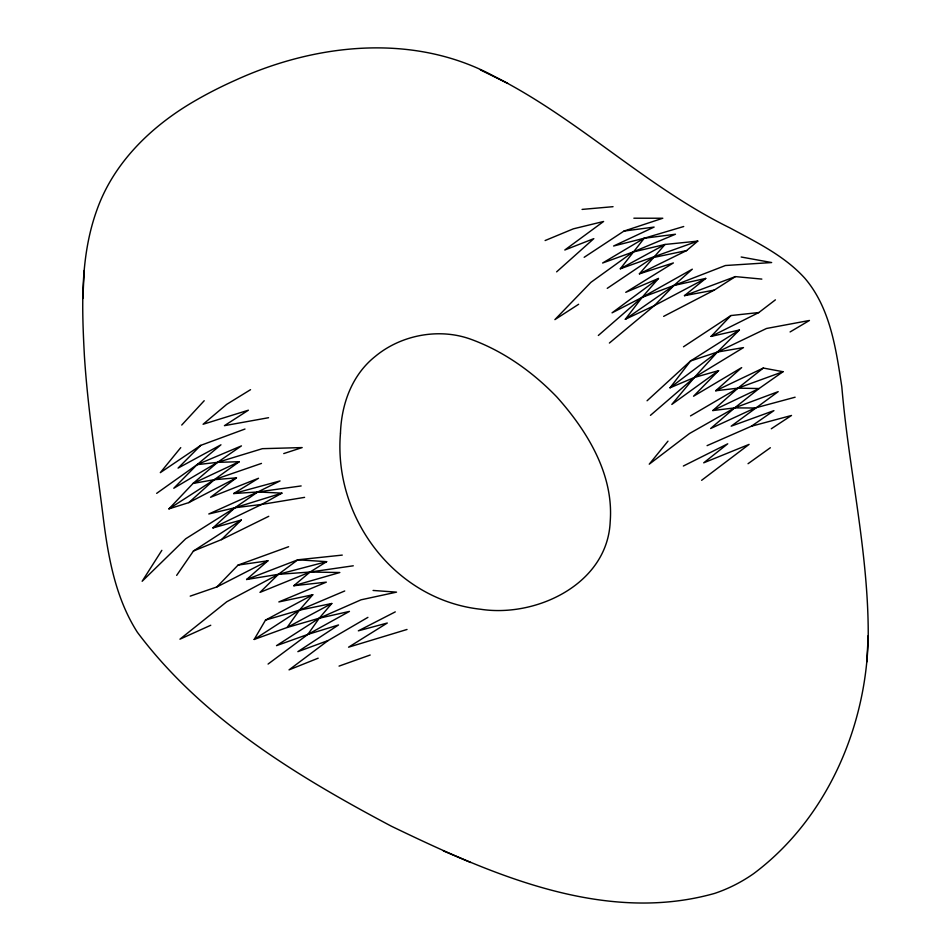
<?xml version="1.0" encoding="UTF-8"?>
<svg xmlns="http://www.w3.org/2000/svg" width="951" height="951" viewBox="0 0 951 951"><rect width="100%" height="100%" fill="white"/><g stroke="black" fill="none" stroke-linecap="round" stroke-linejoin="round"><path stroke-width="1.43" d="M868.227 635.755C868.513 552.008 848.839 469.913 841.813 386.724C835.988 349.041 830.437 308.112 804.736 278.132C784.23 255.581 756.342 242.196 729.952 227.919C645.67 186.622 578.196 118.602 494.413 76.46C414.279 32.821 316.314 43.282 235.753 80.062A150.781 48.739 -22 0 0 196.667 99.855C152.861 124.747 113.906 161.718 96.847 210.135C80.015 256.687 81.822 307.209 84.401 355.876C87.837 409.798 96.467 463.173 103.136 516.738C108.093 556.692 115.309 597.739 137.36 632.249C202.147 718.79 297.235 776.313 391.36 826.205C490.038 873.743 603.588 924.681 714.581 893.417A150.781 136.148 -58.3 0 0 753.679 873.624C827.001 818.811 866.955 726.148 868.227 635.755L866.789 661.932M82.796 298.495L84.27 270.429M254.179 639.464L265.507 620.1L312.772 594.767L299.399 610.185L287.083 627.505L254.179 639.464L299.399 610.185L344.726 590.975M161.848 550.332L142.151 581.275L185.683 538.789L234.921 507.739L257.792 491.964L280.058 480.933L233.649 493.557L258.517 478.27L210.551 497.278L236.454 477.842L214.237 479.708L193.053 483.429L168.945 508.868L188.821 502.603L236.454 477.842M176.66 575.379L193.433 551.009L241.304 520.031L212.953 527.912L234.921 507.739L281.912 493.141L257.792 491.964L233.649 493.557M268.075 664.06L307.862 634.412L319.239 618.209L331.792 603.493L299.399 610.185L265.507 620.1M697.784 241.114L665.034 244.466L639.393 273.829L686.634 250.565L697.784 241.114L620.314 268.776L644.231 238.237L683.71 226.516M715.711 390.754L763.308 368.049L783.018 371.71L759.064 388.543L737.94 388.151L715.711 390.754L741.685 367.597L693.552 396.222L718.599 370.628L694.373 377.452L670.039 387.806L690.533 360.976L739.403 329.997L711.075 336.416L730.939 315.542L758.827 312.546L775.398 299.85M658.461 278.477L612.052 312.843L642.115 297.378L673.95 285.455L705.737 278.417L654.395 305.592L625.318 319.274L642.115 297.378L658.461 278.477L625.746 292.326L673.391 262.94L639.393 273.829M667.971 441.157L649.248 464.183L689.534 433.501L734.624 407.896L759.064 388.543L712.858 410.559L734.624 407.896L755.035 408.003L795.119 397.209M180.749 447.624L160.315 472.647L200.744 445.353L244.989 429.032M181.736 425.049L204.203 400.728M190.212 596.134L216.876 586.945L238.095 565.072L288.617 546.718M200.744 445.353L178.075 468.106L220.953 444.806L197.071 464.647L173.783 488.255L217.517 462.352L241.435 445.888L197.071 464.647L156.665 493.355M739.403 329.997L717.411 352.048L694.373 377.452L671.822 404.425L718.599 370.628M193.433 551.009L221.476 539.609L241.304 520.031M647.072 400.775L690.533 360.976L717.411 352.048L766.506 328.475L809.444 320.463L790.091 331.947M188.821 502.603L214.237 479.708L239.26 461.71L217.517 462.352L197.071 464.647M556.632 271.855L593.828 238.642L564.799 250.006L603.6 221.476L573.358 228.834L545.113 240.544M712.858 410.559L737.94 388.151L763.308 368.049M353.273 565.797L310.05 572.038L278.381 574.333L246.618 579.492L267.92 560.793L238.095 565.072M598.334 335.465L642.115 297.378L692.316 269.181L673.95 285.455L654.395 305.592L609.389 343.038M650.46 415.337L694.373 377.452L743.492 347.59L717.411 352.048L670.039 387.806M312.772 594.767L278.845 601.935L326.312 582.155L293.788 585.721L310.05 572.038L326.633 561.672L297.841 559.794L246.618 579.492M761.846 279.095L735.385 276.61L714.308 290.079L684.47 295.654L705.737 278.417M701.612 480.314L749.091 444.39L703.704 462.828L727.729 443.808L683.353 466.026M755.035 408.003L710.635 428.521L734.624 407.896L778.191 391.646L731.176 426.167L773.924 410.63L751.373 426.238L707.08 445.639M367.906 617.365L328.131 640.534L289.033 669.873L318.169 658.187M748.045 463.708L770.358 447.731M625.318 319.274L673.95 285.455L725.423 265.519L771.653 262.547L741.174 257.008M607.249 288.343L652.778 257.662L686.634 250.565M584.164 257.305L623.987 231.069L662.799 218.243L633.865 218.207M683.496 346.794L730.939 315.542M771.297 428.77L791.517 415.468L751.373 426.238M578.636 304.272L554.897 319.619L590.892 282.352L632.902 252.039L675.46 234.243L644.231 238.237L613.597 246.012L654.122 227.075L623.987 231.069M168.945 508.868L214.237 479.708L261.477 463.41M250.541 389.684L226.742 404.33L203.086 424.265L248.389 410.202L224.424 425.668L268.551 417.715M644.231 238.237L602.613 263.011L632.902 252.039L665.034 244.466L620.314 268.776M690.509 415.908L737.94 388.151L783.018 371.71M281.912 493.141L261.691 504.422L212.953 527.912M373.077 590.452L396.531 592.14L361.047 599.808L319.239 618.209L276.515 645.646L307.862 634.412L349.457 611.398L319.239 618.209L287.083 627.505L331.792 603.493M663.655 316.374L714.308 290.079M216.876 586.945L267.92 560.793M395.283 611.885L358.337 630.834L387.295 623.024L348.577 647.179L407.028 629.467M711.075 336.416L758.827 312.546M221.476 539.609L268.764 516.31M239.26 461.71L193.053 483.429L217.517 462.352L262.405 448.67L302.168 447.576L283.743 453.579M210.753 625.259L179.941 639.179L226.778 601.745L278.381 574.333L297.841 559.794L342.265 555.099M684.47 295.654L735.385 276.61M328.131 640.534L297.865 651.661L338.532 624.962L307.862 634.412M339.055 666.104L370.177 655.025M293.788 585.721L339.828 572.514L310.05 572.038L259.98 592.39L278.381 574.333L326.633 561.672M304.593 497.361L261.691 504.422L234.921 507.739L208.804 513.98L257.792 491.964L301.146 485.937M582.071 209.41L613.038 206.688M443.321 850.883L470.674 862.486M480.386 69.887L507.703 83.355M340.47 433.133C333.219 517.784 394.915 599.819 480.612 609.246C536.34 617.817 607.546 583.997 610.197 521.683C613.93 474.299 587.112 430.755 556.692 396.817C532.394 371.698 503.21 350.895 470.163 339.008C438.589 327.81 400.894 335.025 375.205 356.447C351.929 374.944 341.457 404.116 340.47 433.133"/></g></svg>
